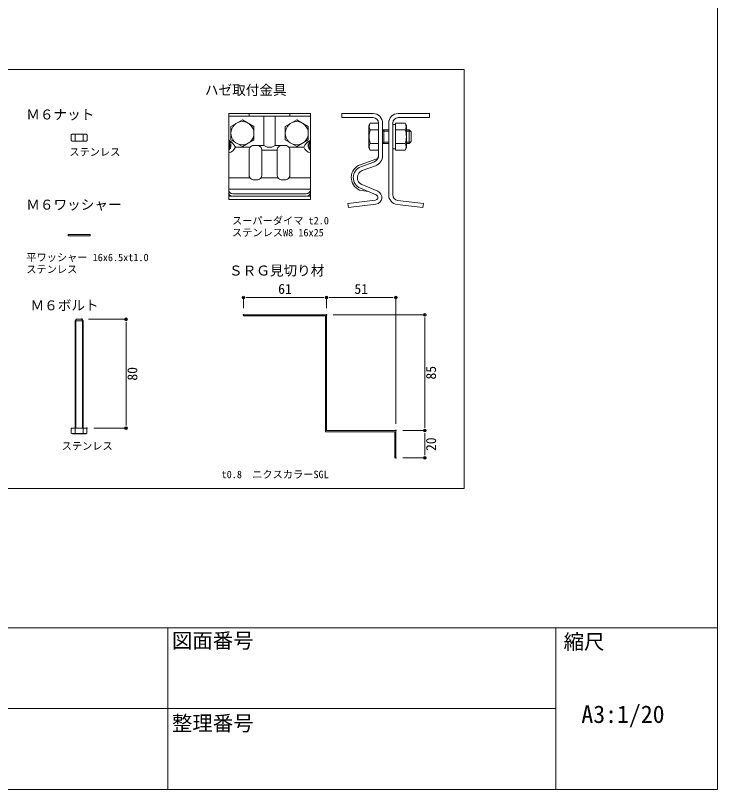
# Model space of a CAD drawing. Units: millimetres, scale not verified. Extents: x -3947 to 3947, y -2774 to 2774.
# Drawn here: x 1885 to 3947, y -2774 to -500 of the extents above; entities that cross this region are included whole.
import ezdxf
from ezdxf.enums import TextEntityAlignment as Align

# ---------------------------------------------------------------- set-up
doc = ezdxf.new("R2010")
doc.units = ezdxf.units.MM
doc.header["$LTSCALE"] = 2
doc.header["$PDMODE"] = 32
doc.header["$PDSIZE"] = 0.4
for name, color, linetype, lineweight in [('0-0_0', 7, 'Continuous', 9), ('0-1_WAKU', 7, 'Continuous', 18), ('0-3_MOJI', 7, 'Continuous', 18), ('0-4_sunpo', 7, 'Continuous', 9), ('0-6_KANAMONO', 4, 'Continuous', 18), ('0-7_KANAMONO_SCREW', 4, 'Continuous', 18), ('F-0', 7, 'Continuous', 18)]:
    doc.layers.add(name, color=color, linetype=linetype, lineweight=lineweight)
doc.layers.add('0-2_DEFPOINTS', color=7, linetype='Continuous')
doc.styles.add('ＭＳ ゴシック', font='')
doc.styles.get('ＭＳ ゴシック').set_extended_font_data('MS Gothic')

# ---------------------------------------------------------------- blocks, each defined once
blk = doc.blocks.new('_Dot')
at = {"layer": '0-0_0'}
for p, q in [((-0.5, 0), (-1, 0)), ((0.25, 0), (-0.25, 0))]:
    blk.add_line(p, q, dxfattribs=at)
blk.add_circle((0, 0), 0.25, dxfattribs=at)
blk = doc.blocks.new('D19')
at = {"layer": '0-2_DEFPOINTS'}
for p in [(6995.115, 1624.705), (6751.115, 1573.912), (6995.115, 1573.912)]:
    blk.add_point(p, dxfattribs=at)
at = {"layer": '0-4_sunpo'}
for p, q in [((6751.115, 1593.912), (6751.115, 1624.705)), ((6767.115, 1624.705), (6979.115, 1624.705)), ((6995.115, 1593.912), (6995.115, 1624.705))]:
    blk.add_line(p, q, dxfattribs=at)
at = {"layer": '0-4_sunpo', "xscale": 16, "yscale": 16, "rotation": 180}
blk.add_blockref('_Dot', (6751.115, 1624.705), dxfattribs=at)
at = {"layer": '0-4_sunpo', "xscale": 16, "yscale": 16}
blk.add_blockref('_Dot', (6995.115, 1624.705), dxfattribs=at)
at = {"layer": '0-4_sunpo', "style": 'ＭＳ ゴシック'}
blk.add_text('61', height=29.33, dxfattribs=at).set_placement((6853.115, 1626.705), align=Align.BOTTOM_LEFT)
blk = doc.blocks.new('D20')
at = {"layer": '0-2_DEFPOINTS'}
for p in [(6995.115, 1573.912), (7199.115, 1233.912), (7283.551, 1233.912)]:
    blk.add_point(p, dxfattribs=at)
at = {"layer": '0-4_sunpo'}
for p, q in [((7015.115, 1573.912), (7283.551, 1573.912)), ((7283.551, 1557.912), (7283.551, 1249.912)), ((7219.115, 1233.912), (7283.551, 1233.912))]:
    blk.add_line(p, q, dxfattribs=at)
at = {"layer": '0-4_sunpo', "xscale": 16, "yscale": 16}
for p, rotation in [((7283.551, 1573.912), 90), ((7283.551, 1233.912), 270)]:
    blk.add_blockref('_Dot', p, dxfattribs=dict(at, rotation=rotation))
at = {"layer": '0-4_sunpo', "style": 'ＭＳ ゴシック'}
blk.add_text('85', height=29.33, rotation=90, dxfattribs=at).set_placement((7325.551, 1383.912), align=Align.BOTTOM_LEFT)
blk = doc.blocks.new('D21')
at = {"layer": '0-2_DEFPOINTS'}
for p in [(7199.115, 1233.912), (7199.115, 1153.912), (7283.551, 1153.912)]:
    blk.add_point(p, dxfattribs=at)
at = {"layer": '0-4_sunpo'}
for p, q in [((7219.115, 1233.912), (7283.551, 1233.912)), ((7283.551, 1217.912), (7283.551, 1169.912)), ((7219.115, 1153.912), (7283.551, 1153.912))]:
    blk.add_line(p, q, dxfattribs=at)
at = {"layer": '0-4_sunpo', "xscale": 16, "yscale": 16}
for p, rotation in [((7283.551, 1233.912), 90), ((7283.551, 1153.912), 270)]:
    blk.add_blockref('_Dot', p, dxfattribs=dict(at, rotation=rotation))
at = {"layer": '0-4_sunpo', "style": 'ＭＳ ゴシック'}
blk.add_text('20', height=29.33, rotation=90, dxfattribs=at).set_placement((7325.551, 1173.912), align=Align.BOTTOM_LEFT)
blk = doc.blocks.new('D22')
at = {"layer": '0-2_DEFPOINTS'}
for p in [(7199.115, 1624.705), (6995.115, 1573.912), (7199.115, 1233.912)]:
    blk.add_point(p, dxfattribs=at)
at = {"layer": '0-4_sunpo'}
for p, q in [((6995.115, 1593.912), (6995.115, 1624.705)), ((7011.115, 1624.705), (7183.115, 1624.705)), ((7199.115, 1253.912), (7199.115, 1624.705))]:
    blk.add_line(p, q, dxfattribs=at)
at = {"layer": '0-4_sunpo', "xscale": 16, "yscale": 16, "rotation": 180}
blk.add_blockref('_Dot', (6995.115, 1624.705), dxfattribs=at)
at = {"layer": '0-4_sunpo', "xscale": 16, "yscale": 16}
blk.add_blockref('_Dot', (7199.115, 1624.705), dxfattribs=at)
at = {"layer": '0-4_sunpo', "style": 'ＭＳ ゴシック'}
blk.add_text('51', height=29.33, dxfattribs=at).set_placement((7077.115, 1626.705), align=Align.BOTTOM_LEFT)
blk = doc.blocks.new('D29')
at = {"layer": '0-2_DEFPOINTS'}
for p in [(6276.432, 1560.719), (6406.193, 1560.719), (6291.526, 1240.719)]:
    blk.add_point(p, dxfattribs=at)
at = {"layer": '0-4_sunpo'}
for p, q in [((6296.432, 1560.719), (6406.193, 1560.719)), ((6406.193, 1256.719), (6406.193, 1544.719)), ((6311.526, 1240.719), (6406.193, 1240.719))]:
    blk.add_line(p, q, dxfattribs=at)
at = {"layer": '0-4_sunpo', "xscale": 16, "yscale": 16}
for p, rotation in [((6406.193, 1560.719), 90), ((6406.193, 1240.719), 270)]:
    blk.add_blockref('_Dot', p, dxfattribs=dict(at, rotation=rotation))
at = {"layer": '0-4_sunpo', "style": 'ＭＳ ゴシック'}
blk.add_text('80', height=29.33, rotation=90, dxfattribs=at).set_placement((6448.193, 1380.719), align=Align.BOTTOM_LEFT)

msp = doc.modelspace()

# ---------------------------------------------------------------- linework, layer by layer
at = {"layer": '0-1_WAKU'}
for p, q in [((2332.136, -2773.972), (2332.136, -2298.972)), ((3472.136, -2773.972), (3472.136, -2298.972)), ((-289.864, -2536.472), (3472.136, -2536.472))]:
    msp.add_line(p, q, dxfattribs=at)
for points in [[(-3947.364, -2773.972), (3947.136, -2773.972), (3947.136, 2774.028), (-3947.364, 2774.028)], [(-3947.364, -2773.972), (3947.136, -2773.972), (3947.136, -2298.972), (-3947.364, -2298.972)]]:
    msp.add_lwpolyline(points, close=True, dxfattribs=at)
at = {"layer": '0-3_MOJI'}
msp.add_lwpolyline([(3202.649, -1890.149), (1069.487, -1890.149), (1069.487, -658.567), (3202.649, -658.567)], close=True, dxfattribs=at)
at = {"layer": '0-6_KANAMONO'}
for p, q in [((2511.222, -1041.217), (2511.222, -788.313)), ((2571.422, -788.313), (2571.422, -796.313)), ((2691.022, -788.313), (2691.022, -796.313)), ((2511.222, -796.313), (2751.222, -796.313)), ((2614.222, -796.313), (2614.222, -881.771)), ((2648.222, -796.313), (2648.222, -881.771)), ((2843.222, -800.313), (2935.222, -800.313)), ((2951.222, -816.313), (2951.222, -911.906)), ((2963.222, -911.906), (2963.222, -816.313)), ((2981.271, -816.313), (2981.271, -1027.476)), ((2993.271, -1027.476), (2993.271, -816.313)), ((2048.377, -850.92), (2048.377, -868.01)), ((2060.155, -850.086), (2060.155, -868.844)), ((2083.711, -850.086), (2083.711, -868.844)), ((2092.333, -849.097), (2095.489, -850.92)), ((2095.489, -850.92), (2095.489, -867.964)), ((2051.533, -869.832), (2048.377, -868.01)), ((2092.333, -869.832), (2051.533, -869.832)), ((2092.333, -869.832), (2095.489, -868.01)), ((2578.005, -884.096), (2581.174, -882.566)), ((2584.652, -881.771), (2614.222, -881.771)), ((2598.45, -882.543), (2601.767, -884.117)), ((2614.222, -881.771), (2624.022, -887.513)), ((2648.222, -881.771), (2638.422, -887.513)), ((2648.222, -881.771), (2677.62, -881.771)), ((2660.605, -884.096), (2663.774, -882.566)), ((2681.05, -882.543), (2684.367, -884.117)), ((2530.822, -887.371), (2573.88, -887.371)), ((2569.609, -887.371), (2571.222, -887.371)), ((2571.222, -969.838), (2571.222, -894.903)), ((2608.622, -894.958), (2608.622, -895.513)), ((2608.622, -895.513), (2653.822, -895.513)), ((2608.622, -895.513), (2608.622, -969.783)), ((2624.022, -887.513), (2638.422, -887.513)), ((2653.822, -894.903), (2653.822, -895.513)), ((2653.822, -895.513), (2653.822, -969.838)), ((2688.519, -887.371), (2731.622, -887.371)), ((2691.222, -894.958), (2691.222, -969.783)), ((2945.958, -921.164), (2897.541, -938.786)), ((2938.062, -930.7), (2899.593, -944.702)), ((2903.698, -955.978), (2942.167, -941.977)), ((2511.222, -977.371), (2573.88, -977.371)), ((2605.919, -977.371), (2656.48, -977.371)), ((2688.519, -977.371), (2751.222, -977.371)), ((2578.005, -980.645), (2581.174, -982.175)), ((2584.652, -982.971), (2595.02, -982.971)), ((2598.45, -982.198), (2601.767, -980.624)), ((2660.605, -980.645), (2663.774, -982.175)), ((2667.252, -982.971), (2677.62, -982.971)), ((2681.05, -982.198), (2684.367, -980.624)), ((2948.969, -1016.374), (2902.7, -996.934)), ((2751.222, -1010.57), (2511.222, -1010.57)), ((2895.728, -1013.251), (2921.186, -1017.44)), ((2898.052, -1007.997), (2944.321, -1027.438)), ((2511.222, -1031.217), (2521.307, -1031.217)), ((2511.222, -1041.217), (2751.222, -1041.217)), ((2523.222, -1024.17), (2739.222, -1024.17)), ((2739.222, -1031.37), (2523.222, -1031.37)), ((2741.137, -1031.217), (2751.222, -1031.217)), ((3005.931, -1055.276), (3081.131, -1064.313))]:
    msp.add_line(p, q, dxfattribs=at)
for points in [[(2511.222, -788.313), (2751.222, -788.313), (2751.222, -1041.217)], [(2935.222, -788.313), (2843.222, -788.313), (2843.222, -800.313)], [(3009.271, -800.313), (3101.271, -800.313), (3101.271, -788.313), (3009.271, -788.313)], [(2092.333, -849.097), (2051.533, -849.097), (2048.377, -850.92)], [(2942.177, -1042.756), (2861.222, -1052.484), (2863.362, -1064.313), (2943.608, -1054.67)], [(3081.131, -1064.313), (3083.271, -1052.484), (3007.362, -1043.362)]]:
    msp.add_lwpolyline(points, dxfattribs=at)
for points in [[(2517.422, -865.795), (2517.422, -826.535), (2551.422, -806.905), (2585.422, -826.535), (2585.422, -865.795), (2551.422, -885.425)], [(2677.022, -865.795), (2677.022, -826.535), (2711.022, -806.905), (2745.022, -826.535), (2745.022, -865.795), (2711.022, -885.425)], [(2039.933, -1143.239), (2103.933, -1143.239), (2103.933, -1147.239), (2039.933, -1147.239)], [(3002.616, -1719.633), (2798.616, -1719.633), (2798.616, -1379.633), (2554.616, -1379.633), (2554.616, -1382.833), (2795.416, -1382.833), (2795.416, -1722.833), (2999.416, -1722.833), (2999.416, -1799.633), (3002.616, -1799.633)]]:
    msp.add_lwpolyline(points, close=True, dxfattribs=at)
for centre in [(2551.422, -846.165), (2711.022, -846.165)]:
    msp.add_circle(centre, 34, dxfattribs=at)
for centre, radius, start, end in [((2935.222, -816.313), 28, 360, 90), ((3009.271, -816.313), 28, 90, 180), ((2935.222, -816.313), 16, 360, 90), ((3009.271, -816.313), 16, 90, 180), ((2055.112, -862.456), 13.358, 67.82073, 120.2784), ((2071.933, -919.765), 70.668, 80.40598, 99.59402), ((2088.754, -862.456), 13.358, 59.7216, 112.17927), ((2055.112, -856.474), 13.358, 239.7216, 292.17927), ((2071.933, -799.164), 70.668, 260.40598, 279.59402), ((2088.754, -856.474), 13.358, 247.82073, 300.2784), ((2497.722, -881.366), 20.22, 311.88798, 48.11202), ((2490.343, -905.398), 44.312, 24.00558, 61.88861), ((2482.227, -882.366), 32.221, 334.14214, 25.85786), ((2583.222, -894.903), 12, 115.76933, 180), ((2584.652, -889.771), 8, 90, 115.76933), ((2595.02, -889.771), 8, 64.61209, 90), ((2596.622, -894.958), 12, 0, 64.61209), ((2665.822, -894.903), 12, 115.76933, 180), ((2667.252, -889.771), 8, 90, 115.76933), ((2677.62, -889.771), 8, 64.61209, 90), ((2679.222, -894.958), 12, 0, 64.61209), ((2772.101, -905.398), 44.312, 118.11139, 155.99442), ((2764.723, -881.366), 20.22, 131.88798, 228.11202), ((2780.217, -882.366), 32.221, 154.14214, 205.85786), ((2504.489, -876.217), 28.598, 283.6173, 337.04386), ((2757.955, -876.217), 28.598, 202.95614, 256.3827), ((2931.222, -911.906), 20, 290, 0), ((2931.222, -911.906), 32, 290, 0), ((2943.222, -913.646), 8, 290, 360), ((2911.222, -976.374), 40, 110, 247.20978), ((2911.222, -976.651), 34, 110, 247.20978), ((2583.222, -969.838), 12, 180, 244.23067), ((2596.622, -969.783), 12, 295.38791, 360), ((2665.822, -969.838), 12, 180, 244.23067), ((2679.222, -969.783), 12, 295.38791, 360), ((2911.222, -976.651), 22, 110, 247.20978), ((2584.652, -974.971), 8, 244.23067, 270), ((2595.02, -974.971), 8, 270, 295.38791), ((2667.252, -974.971), 8, 244.23067, 270), ((2677.62, -974.971), 8, 270, 295.38791), ((2523.222, -1012.17), 12, 180, 270), ((2523.222, -1019.37), 12, 180, 270), ((2739.222, -1012.17), 12, 270, 0), ((2739.222, -1019.37), 12, 270, 0), ((2941.222, -1034.813), 20, 276.85228, 67.20978), ((2941.222, -1034.813), 8, 276.85228, 67.20978), ((3009.271, -1027.476), 28, 180, 263.14772), ((3009.271, -1027.476), 16, 180, 263.14772)]:
    msp.add_arc(centre, radius, start, end, dxfattribs=at)
at = {"layer": '0-7_KANAMONO_SCREW'}
for p, q in [((2923.222, -823.313), (2926.836, -817.053)), ((2923.222, -823.313), (2926.836, -817.053)), ((2926.836, -817.053), (2951.222, -817.053)), ((2951.222, -817.053), (2951.222, -895.573)), ((2923.222, -823.313), (2923.222, -889.313)), ((2926.836, -836.683), (2951.222, -836.683)), ((2963.222, -836.313), (2981.271, -836.313)), ((2963.222, -837.604), (2967.222, -839.913)), ((2967.222, -836.313), (2967.222, -876.313)), ((2967.222, -839.913), (2981.271, -839.913)), ((3029.657, -836.683), (3001.271, -836.683)), ((3033.271, -836.313), (3041.222, -836.313)), ((3033.271, -839.913), (3044.822, -839.913)), ((3041.222, -836.313), (3047.222, -842.313)), ((3047.222, -842.313), (3047.222, -870.313)), ((2926.836, -875.943), (2951.222, -875.943)), ((2963.222, -875.023), (2967.222, -872.713)), ((2963.222, -876.313), (2981.271, -876.313)), ((2967.222, -872.713), (2981.271, -872.713)), ((3029.657, -875.943), (3001.271, -875.943)), ((3033.271, -872.713), (3044.822, -872.713)), ((3033.271, -876.313), (3041.222, -876.313)), ((2923.222, -889.313), (2926.836, -895.573)), ((2926.836, -895.573), (2951.222, -895.573)), ((2059.933, -1396.826), (2063.933, -1392.826)), ((2059.933, -1712.826), (2059.933, -1396.826)), ((2083.933, -1396.826), (2059.933, -1396.826)), ((2062.333, -1712.826), (2062.333, -1394.426)), ((2079.933, -1392.826), (2063.933, -1392.826)), ((2083.933, -1396.826), (2079.933, -1392.826)), ((2081.533, -1712.826), (2081.533, -1394.426)), ((2083.933, -1712.826), (2083.933, -1396.826)), ((2048.839, -1712.826), (2048.839, -1726.809)), ((2095.027, -1712.826), (2048.839, -1712.826)), ((2052.333, -1728.826), (2048.839, -1726.809)), ((2060.386, -1712.826), (2060.386, -1726.809)), ((2083.48, -1712.826), (2083.48, -1726.809)), ((2091.533, -1728.826), (2095.027, -1726.809)), ((2095.027, -1712.826), (2095.027, -1726.809)), ((2091.533, -1728.826), (2052.333, -1728.826))]:
    msp.add_line(p, q, dxfattribs=at)
for points in [[(3029.657, -895.573), (3033.271, -889.313), (3033.271, -823.313), (3029.657, -817.053), (3001.271, -817.053), (3001.271, -895.573)], [(3001.271, -820.313), (3001.271, -892.313), (2993.271, -892.313), (2993.271, -820.313)]]:
    msp.add_lwpolyline(points, close=True, dxfattribs=at)
msp.add_lwpolyline([(3041.222, -836.313), (3041.222, -876.313), (3047.222, -870.313)], dxfattribs=at)
for centre, radius, start, end in [((2941.179, -826.868), 17.38, 145.61575, 214.38425), ((3012.539, -826.868), 19.733, 330.1722, 29.8278), ((2988.763, -856.313), 64.963, 162.41205, 197.58795), ((2978.155, -856.313), 55.117, 339.13594, 20.86406), ((2941.179, -885.758), 17.38, 145.61575, 214.38425), ((3012.539, -885.758), 19.733, 330.1722, 29.8278), ((2054.613, -1718.372), 10.223, 235.61585, 304.38415), ((2071.933, -1690.382), 38.214, 252.4121, 287.5879), ((2089.254, -1718.372), 10.223, 235.61586, 304.38415)]:
    msp.add_arc(centre, radius, start, end, dxfattribs=at)

# ---------------------------------------------------------------- block references
at = {"layer": '0-4_sunpo'}
for name in ['D19', 'D22', 'D20', 'D29', 'D21']:
    msp.add_blockref(name, (-4196.499, -2953.545), dxfattribs=at)

# ---------------------------------------------------------------- texts
at = {"layer": '0-3_MOJI', "style": 'ＭＳ ゴシック'}
for s, height, p in [('ハゼ取付金具', 29.33, (2441.469, -742.697)), ('Ｍ６ナット', 29.33, (1916.704, -814.558)), ('ステンレス', 21.99, (2043.223, -918.964)), ('Ｍ６ワッシャー', 29.33, (1916.704, -1079.412)), ('スーパーダイマ t2.0', 21.99, (2520.93, -1120.616)), ('ステンレスW8 16x25', 21.99, (2520.93, -1155.616)), ('平ワッシャー 16x6.5xt1.0', 21.99, (1916.704, -1228.533)), ('ステンレス', 21.99, (1916.704, -1263.533)), ('ＳＲＧ見切り材', 29.33, (2512.198, -1272.958)), ('Ｍ６ボルト', 29.33, (1929.183, -1375.22)), ('ステンレス', 21.99, (2020.673, -1782.61)), ('t0.8\u3000ニクスカラーSGL', 21.99, (2490.466, -1866.019))]:
    msp.add_text(s, height=height, dxfattribs=at).set_placement(p, align=Align.BOTTOM_LEFT)
at = {"layer": 'F-0', "style": 'ＭＳ ゴシック'}
for s, height, p in [('図面番号', 43.99, (2344.592, -2371.644)), ('縮尺', 43.99, (3494.981, -2375.016)), ('A3:1/20', 51.32, (3547.166, -2593.798)), ('整理番号', 43.99, (2344.592, -2614.409))]:
    msp.add_text(s, height=height, dxfattribs=at).set_placement(p, align=Align.BOTTOM_LEFT)

doc.saveas('drawing.dxf')
